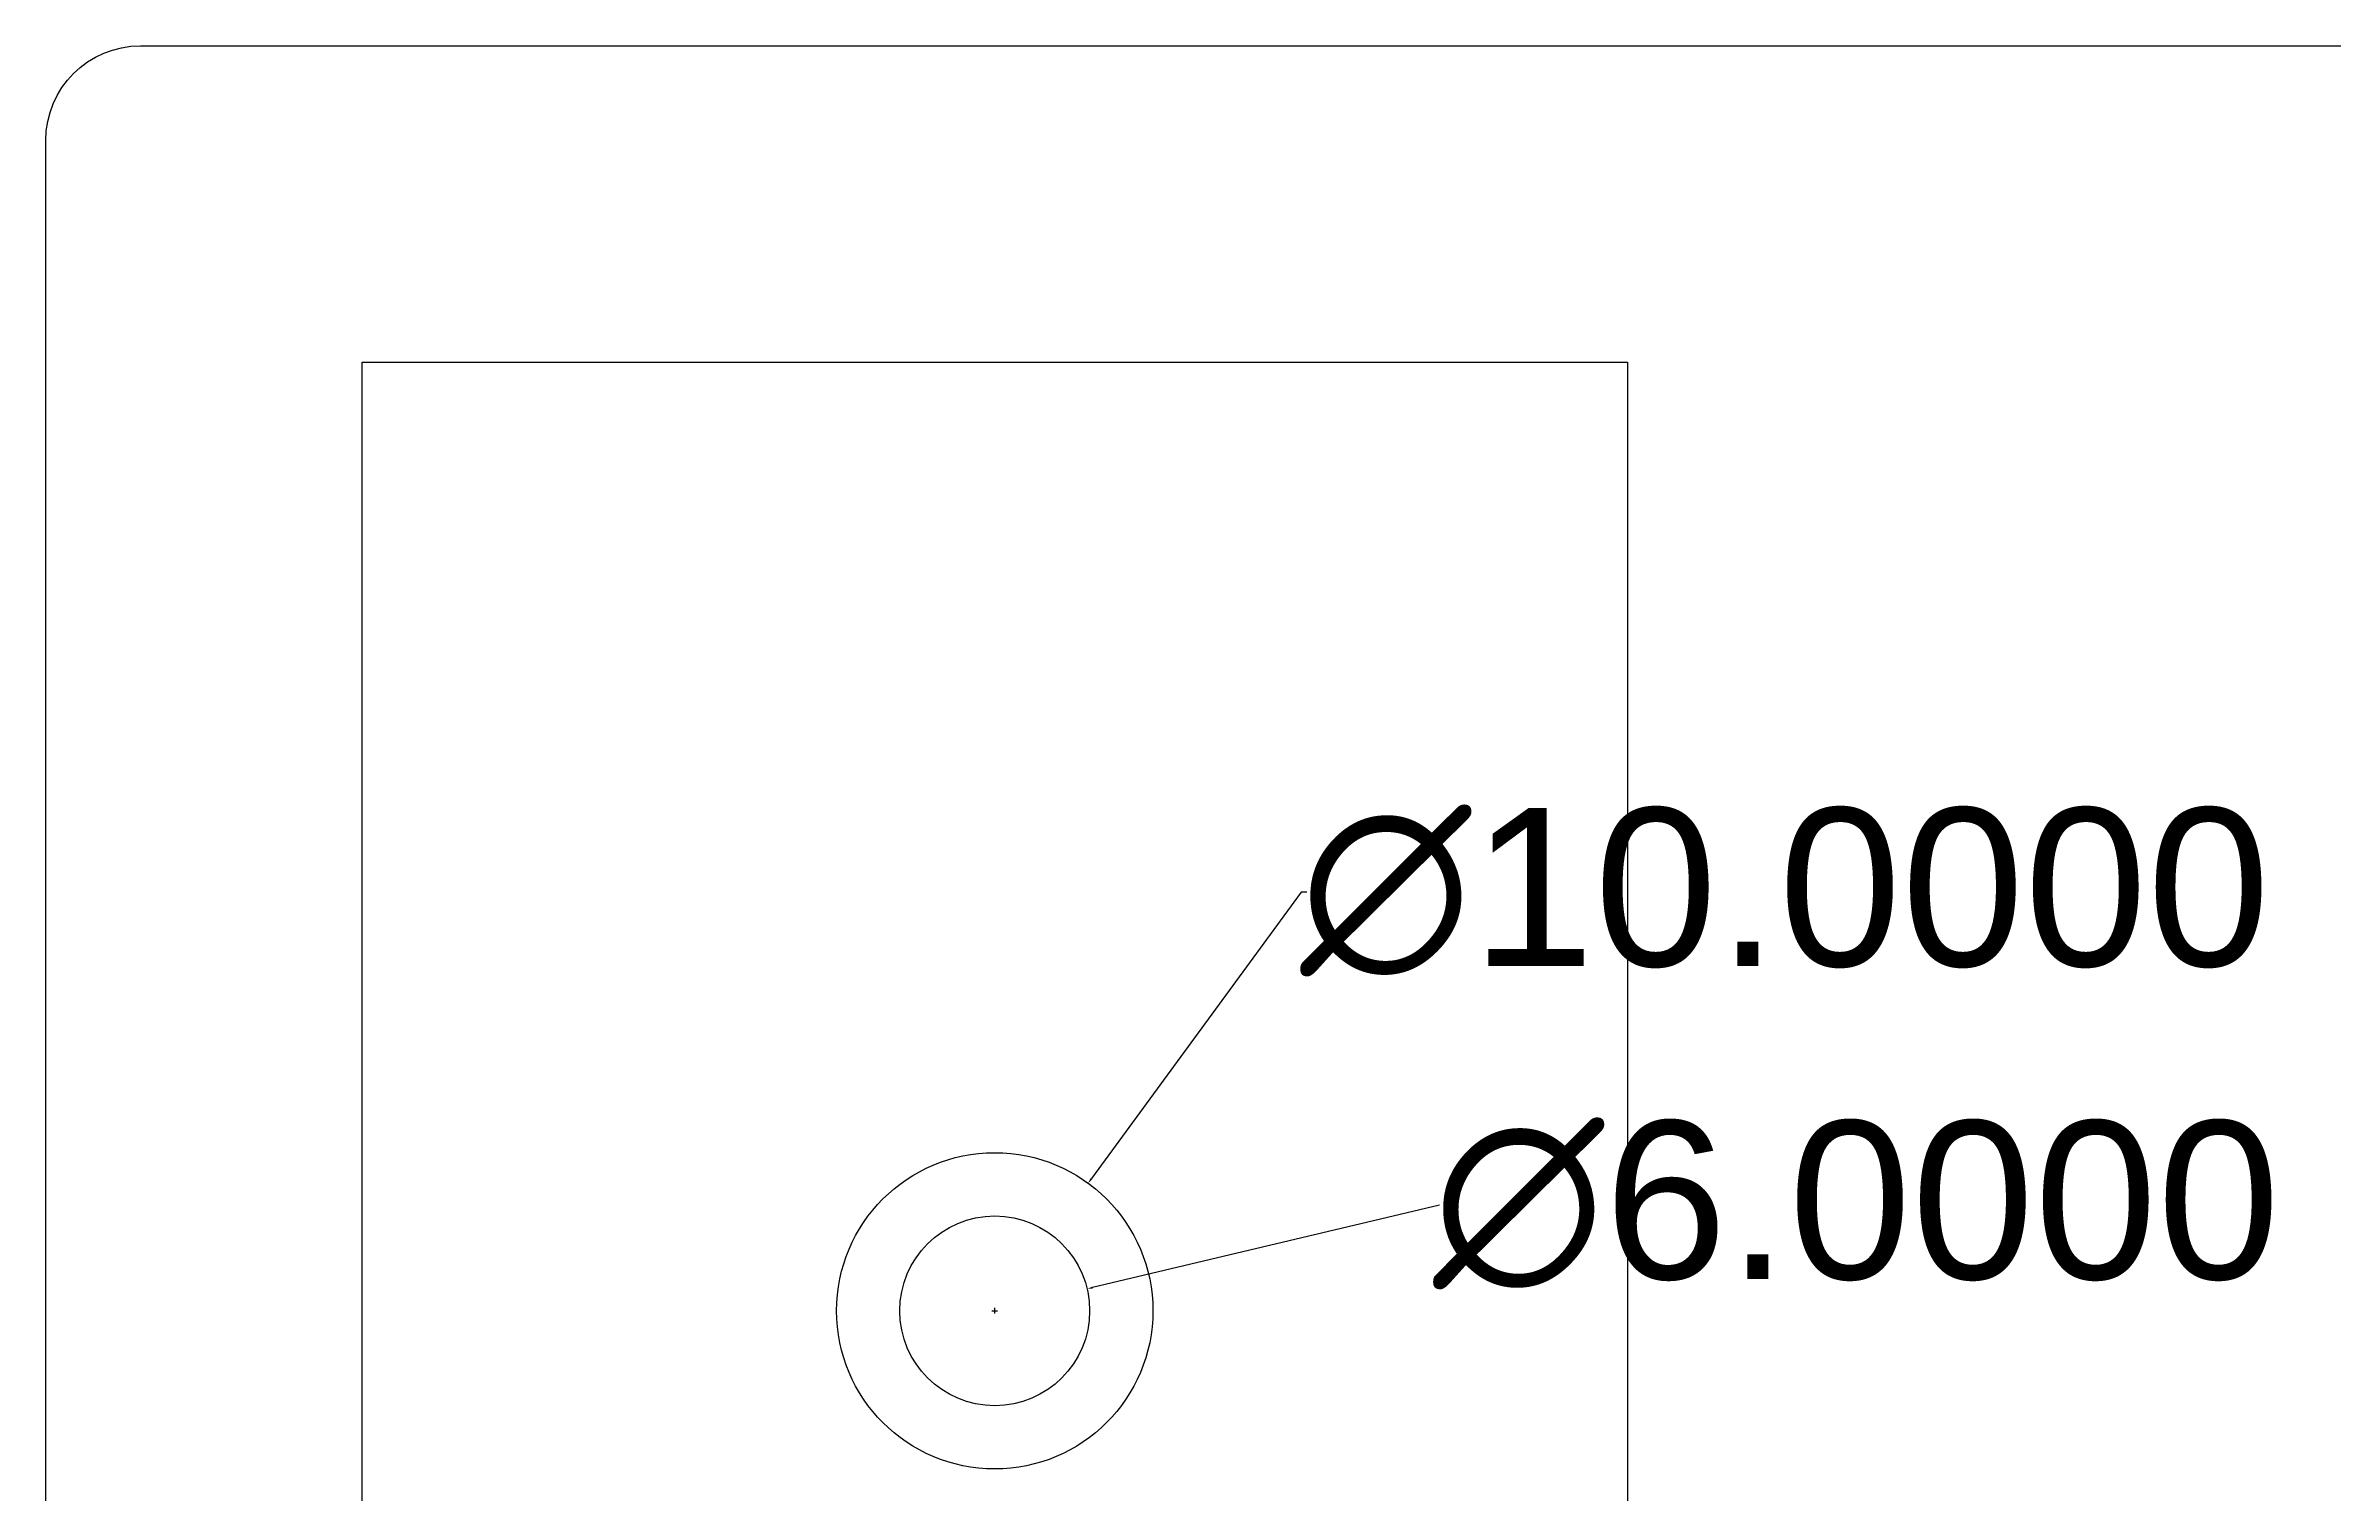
# Model space of a CAD drawing. Header units: inches. Extents: x 127 to 536, y 55 to 264.
# Drawn here: x 160.4 to 232.7, y 89.1 to 134.9 of the extents above; entities that cross this region are included whole.
import ezdxf

# ---------------------------------------------------------------- set-up
doc = ezdxf.new("R2010")
doc.units = ezdxf.units.IN
doc.header["$MEASUREMENT"] = 0
doc.styles.get("Standard").update_dxf_attribs({"font": 'arial.ttf'})
doc.styles.add('样式 1', font='arial.ttf', dxfattribs={"height": 5})
doc.dimstyles.get("Standard").update_dxf_attribs({"dimtxt": 0.18, "dimasz": 0.18, "dimexe": 0.18, "dimexo": 0.0625, "dimgap": 0.09, "dimtad": 0, "dimtih": 1, "dimtoh": 1, "dimdec": 4, "dimzin": 0, "dimdsep": 46, "dimtxsty": 'Standard', "dimcen": 0.09, "dimadec": 0, "dimazin": 0, "dimtfac": 1, "dimtdec": 4, "dimtofl": 0, "dimtmove": 0, "dimatfit": 3, "dimfxl": 1, "dimtolj": 1, "dimtzin": 0, "dimarcsym": 0})

# ---------------------------------------------------------------- blocks, each defined once
blk = doc.blocks.new('*D9')
at = {"color": 0, "lineweight": -2, "transparency": 16777216}
for p, q in [((200.087, 108.133), (193.461, 99.079)), ((200.267, 108.133), (200.087, 108.133)), ((190.312, 94.899), (190.492, 94.899)), ((190.402, 94.809), (190.402, 94.989))]:
    blk.add_line(p, q, dxfattribs=at)
at = {"color": 0, "transparency": 16777216}
blk.add_solid([(193.437, 99.097), (193.486, 99.061), (193.355, 98.934)], dxfattribs=at)
at = {"layer": 'Defpoints', "color": 0, "transparency": 16777216}
for p in [(193.355, 98.934), (187.45, 90.864)]:
    blk.add_point(p, dxfattribs=at)
at = {"color": 0, "transparency": 16777216, "insert": (215.39, 108.133), "char_height": 5, "attachment_point": 5, "style": '样式 1'}
blk.add_mtext('\\A1;∅10.0000', dxfattribs=at)
blk = doc.blocks.new('*D10')
at = {"color": 0, "lineweight": -2, "transparency": 16777216}
for p, q in [((204.468, 98.24), (193.496, 95.634)), ((190.312, 94.899), (190.492, 94.899)), ((190.402, 94.809), (190.402, 94.989))]:
    blk.add_line(p, q, dxfattribs=at)
at = {"color": 0, "transparency": 16777216}
blk.add_solid([(193.489, 95.663), (193.503, 95.604), (193.321, 95.592)], dxfattribs=at)
at = {"layer": 'Defpoints', "color": 0, "transparency": 16777216}
for p in [(193.321, 95.592), (187.484, 94.205)]:
    blk.add_point(p, dxfattribs=at)
at = {"color": 0, "transparency": 16777216, "insert": (217.648, 98.24), "char_height": 5, "attachment_point": 5, "style": '样式 1'}
blk.add_mtext('\\A1;∅6.0000', dxfattribs=at)

msp = doc.modelspace()

# ---------------------------------------------------------------- linework, layer by layer
msp.add_lwpolyline([(163.40228, 134.89861), (367.40228, 134.89861, -0.41421356), (370.40228, 131.89861), (370.40228, 57.89861, -0.41421356), (367.40228, 54.89861), (163.40228, 54.89861, -0.41421356), (160.40228, 57.89861), (160.40228, 131.89861, -0.41421356)], format="xyb", close=True)
msp.add_lwpolyline([(170.40228, 64.89861), (170.40228, 124.89861), (210.40228, 124.89861), (210.40228, 64.89861)], close=True)
for radius in [5, 3]:
    msp.add_circle((190.40228, 94.89861), radius)

# ---------------------------------------------------------------- dimensions: what is measured, and where the dimension line sits
for p1, p2, picture, middle in [((187.44951, 90.86362), (193.35505, 98.9336), '*D9', (215.3896, 108.13315)), ((187.48353, 94.20517), (193.32104, 95.59205), '*D10', (204.46805, 98.24036))]:
    dim = msp.add_diameter_dim_2p(p1=p1, p2=p2, dimstyle='Standard', override={"dimtxsty": '样式 1'})
    dim.commit()
    dim.dimension.update_dxf_attribs({"geometry": picture, "text_midpoint": middle, "dimtype": 163})

doc.saveas('drawing.dxf')
